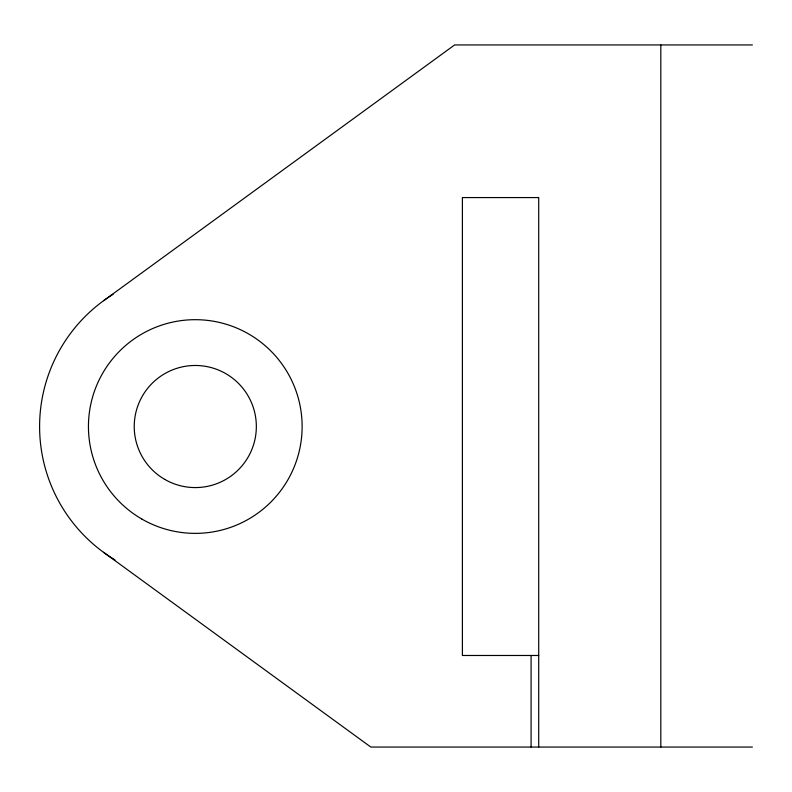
<?xml version="1.0" encoding="UTF-8"?>
<svg xmlns="http://www.w3.org/2000/svg" width="792" height="792" viewBox="0 0 792 792"><rect width="100%" height="100%" fill="white"/><g stroke="black" fill="none" stroke-linecap="round" stroke-linejoin="round"><path stroke-width="1.19" d="M103.604 300.703L454.608 44.946L752.4 44.946M538.708 655.479L462.399 655.479L462.399 197.574L538.708 197.574L538.708 747.054M752.4 747.054L370.814 747.054L103.604 552.351M660.815 44.946L660.815 747.054M531.086 655.479L531.086 747.054M115.018 559.924A155.687 155.687 0 0 1 113.068 294.317M141.867 519.057A106.841 106.841 0 0 0 302.128 426.532A106.841 106.841 0 0 0 141.867 333.996A106.841 106.841 0 0 0 141.867 519.057M164.756 479.398A61.053 61.053 0 0 0 256.341 426.532A61.053 61.053 0 0 0 164.756 373.656A61.053 61.053 0 0 0 164.756 479.398"/></g></svg>
